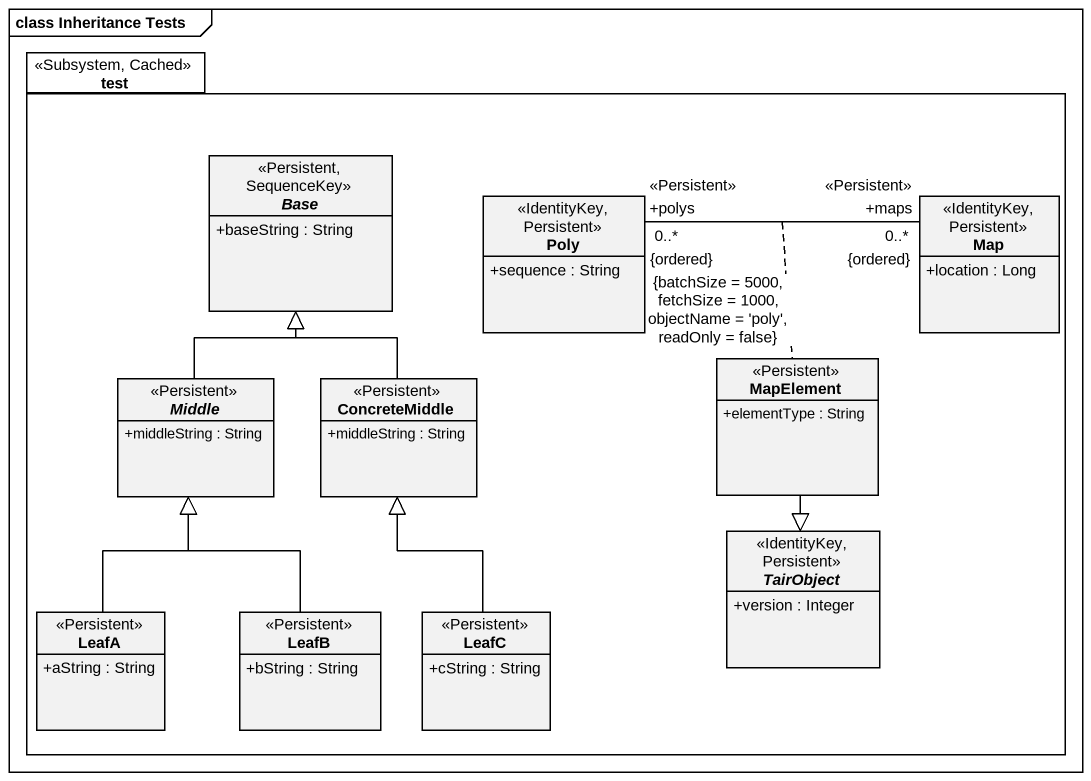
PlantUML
@startuml
mainframe class Inheritance Tests
hide circle
hide empty members
skinparam classAttributeIconSize 0
package test <<Subsystem, Cached>> {
  abstract class Base <<Persistent, SequenceKey>> {
    +baseString : String
  }
  class Poly <<IdentityKey, Persistent>> {
    +sequence : String
  }
  class "Map" as Map_ <<IdentityKey, Persistent>> {
    +location : Long
  }
  abstract class Middle <<Persistent>> {
    +middleString : String
  }
  class ConcreteMiddle <<Persistent>> {
    +middleString : String
  }
  class MapElement <<Persistent>> {
    +elementType : String
  }
  abstract class TairObject <<IdentityKey, Persistent>> {
    +version : Integer
  }
  class LeafA <<Persistent>> {
    +aString : String
  }
  class LeafB <<Persistent>> {
    +bString : String
  }
  class LeafC <<Persistent>> {
    +cString : String
  }
}
Poly "+polys\n0..*\n{ordered}\n{batchSize = 5000, fetchSize = 1000, objectName = 'poly', readOnly = false}\n<<Persistent>>" -right- "+maps\n0..*\n{ordered}\n<<Persistent>>" Map_
(Poly, Map_) .. MapElement
Middle -up-|> Base
ConcreteMiddle -up-|> Base
MapElement --|> TairObject
LeafA -up-|> Middle
LeafB -up-|> Middle
LeafC -up-|> ConcreteMiddle
@enduml
